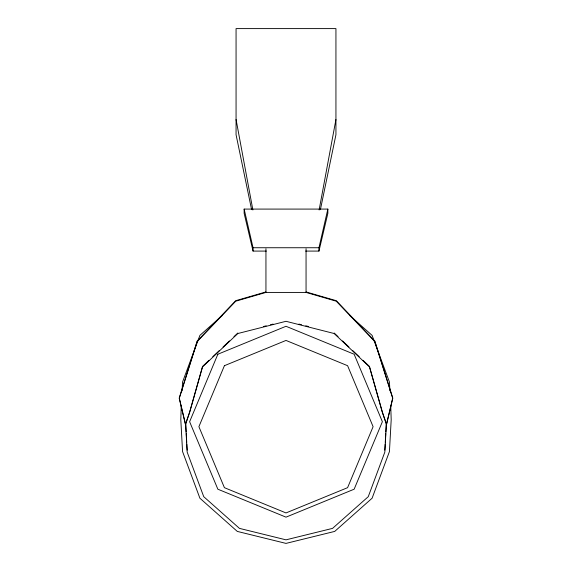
<?xml version="1.0" encoding="UTF-8"?>
<svg xmlns="http://www.w3.org/2000/svg" width="572" height="572" viewBox="0 0 572 572"><rect width="100%" height="100%" fill="white"/><g stroke="black" fill="none" stroke-linecap="round" stroke-linejoin="round"><path stroke-width="0.86" d="M181.252 405.877L180.809 419.776L182.561 451.565L199.9 498.219L237.28 531.409L286 543.4L334.72 531.409L372.1 498.219L389.439 451.565L391.191 419.776L390.748 405.877M182.075 390.862L182.561 382.032L199.9 335.378L221.929 315.823M384.834 450.15L385.171 444.079M385.263 442.342L385.743 433.662M385.835 431.924L386.264 424.117M386.457 422.586L384.834 452.094L368.268 496.675L332.554 528.378L286 539.839L239.446 528.378L203.732 496.675L187.166 452.094L185.542 422.586M319.119 209.981L335.936 119.512M320.399 209.645L335.936 134.713L335.936 28.6L236.064 28.6L236.064 134.713L251.601 209.645M305.598 251.087L318.954 251.087L318.954 247.74L327.856 209.087L244.144 209.087L244.144 213.342L253.046 251.087L266.402 251.087M318.954 251.087L327.856 213.342L327.856 209.087M208.952 360.346L202.538 366.416L189.625 412.033L185.492 424.159L179.258 397.926L197.154 341.112L235.721 300.7L265.944 291.927M212.798 356.706L219.212 350.636M223.059 346.99L229.472 340.919M233.962 336.672L237.816 333.026M265.944 292.421L235.721 301.201L197.154 341.613L179.258 398.419L185.492 424.653L189.625 412.526L202.538 366.917L237.816 333.526L286 321.3L334.184 333.526L369.462 366.917L382.375 412.526L386.508 424.653L392.742 398.419L374.846 341.613L336.279 301.201L306.056 292.421L265.944 292.421L265.944 248.741M263.628 326.476L266.209 325.825M270.513 324.732L273.094 324.081M244.144 209.087L253.046 247.74L318.954 247.74M298.906 324.081L301.487 324.732M305.791 325.825L308.372 326.476M306.056 291.927L336.279 300.7L374.846 341.112L392.742 397.926L386.508 424.159L382.375 412.033L369.462 366.416L363.048 360.346M350.071 315.823L372.1 335.378L389.439 382.032L389.925 390.862M334.184 333.026L338.038 336.672M342.528 340.919L348.941 346.99M352.788 350.636L359.202 356.706M236.064 119.512L252.881 209.981M185.736 424.117L186.165 431.924M186.257 433.662L186.737 442.342M186.829 444.079L187.166 450.15M306.056 248.741L306.056 292.421M253.046 247.74L253.046 251.087M217.853 354.232L189.625 421.721L217.853 489.203L286 517.152L354.147 489.203L382.375 421.721L354.147 354.232L286 326.283L217.853 354.232M224.41 365.694L198.899 426.683L224.41 487.673L286 512.934L347.59 487.673L373.101 426.683L347.59 365.694L286 340.433L224.41 365.694"/></g></svg>
